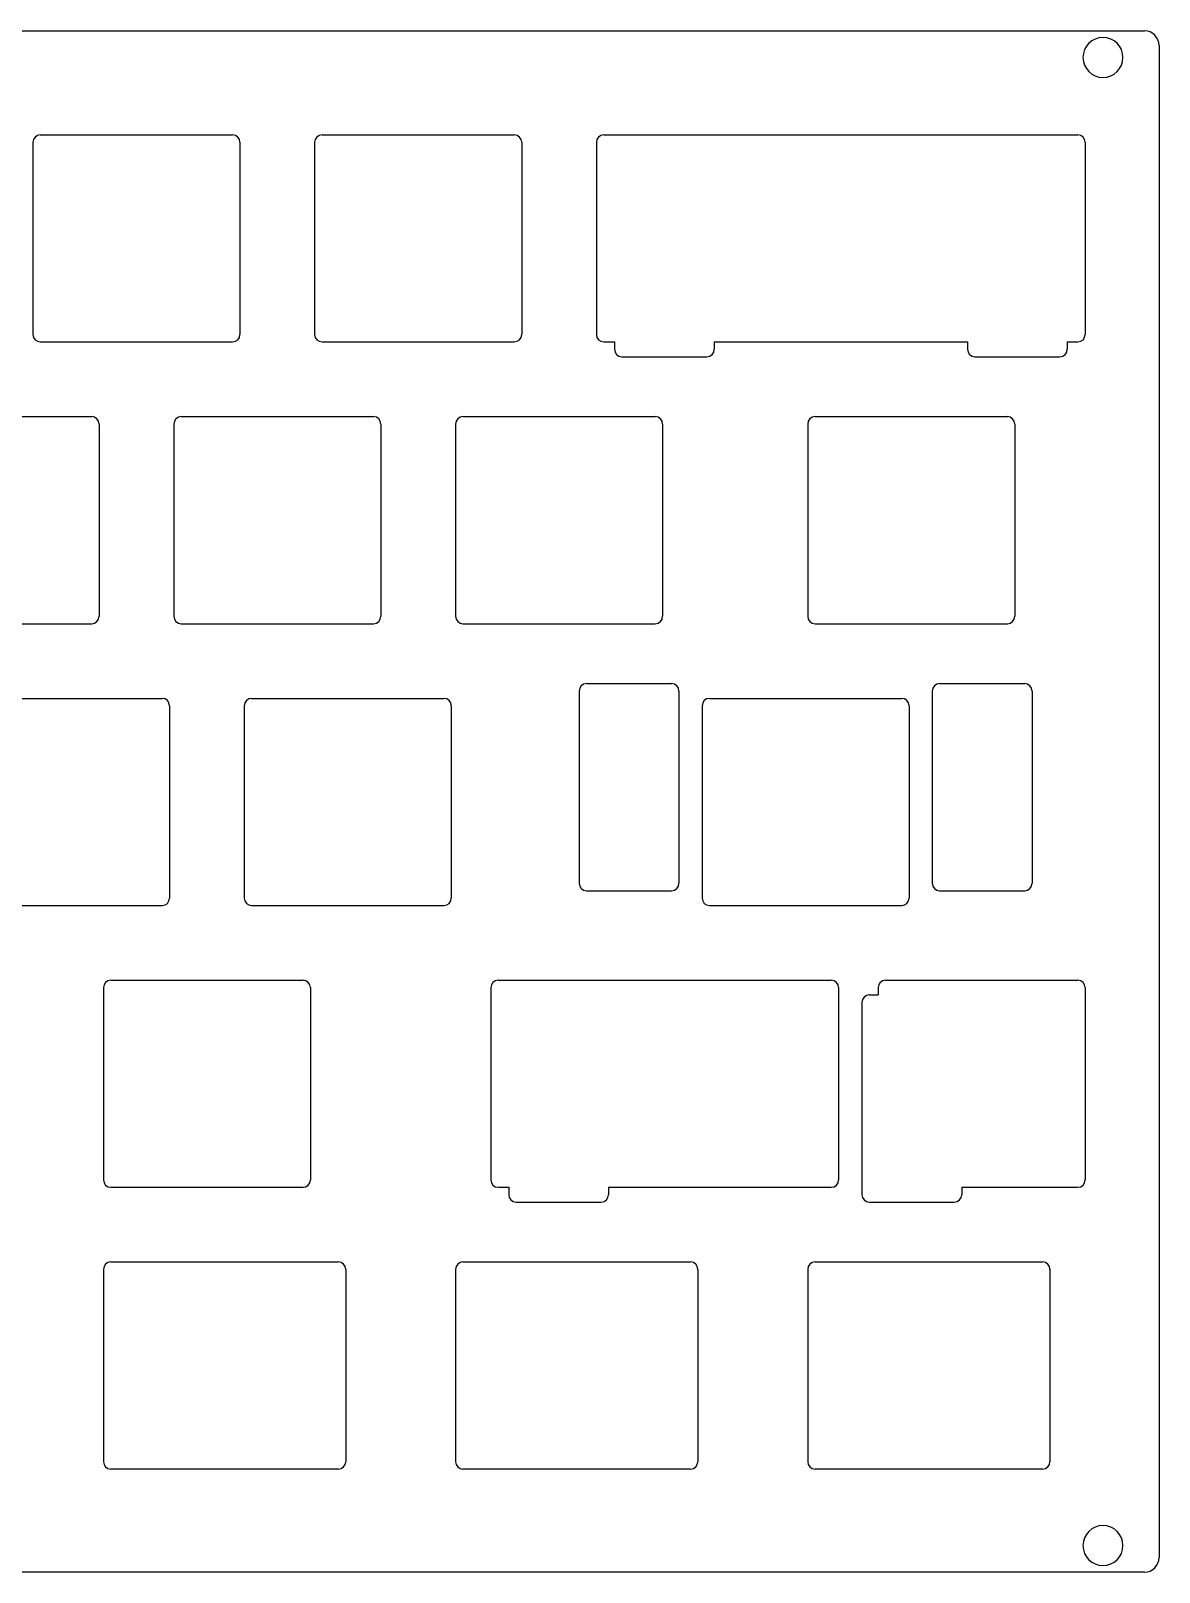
# Model space of a CAD drawing. Header units: inches. Extents: x 193 to 484, y 138 to 243.
# Drawn here: x 407.9 to 484.2, y 138.4 to 242.6 of the extents above; entities that cross this region are included whole.
import ezdxf

# ---------------------------------------------------------------- set-up
doc = ezdxf.new("R2010")
doc.units = ezdxf.units.IN
doc.header["$MEASUREMENT"] = 0

# ---------------------------------------------------------------- blocks, each defined once
blk = doc.blocks.new('block 2')
at = {"color": 7, "lineweight": 25, "true_color": 0xffffff}
blk.add_open_spline([(481.74, 240.8), (481.74, 241.55), (481.14, 242.15), (480.39, 242.15), (479.65, 242.15), (479.04, 241.55), (479.04, 240.8)], degree=3, knots=[0, 0, 0, 0, 1, 1, 1, 2, 2, 2, 2], dxfattribs=at)
blk = doc.blocks.new('block 4')
at = {"color": 7, "lineweight": 25, "true_color": 0xffffff}
blk.add_open_spline([(481.74, 140.2), (481.74, 140.95), (481.14, 141.55), (480.39, 141.55), (479.65, 141.55), (479.04, 140.95), (479.04, 140.2)], degree=3, knots=[0, 0, 0, 0, 1, 1, 1, 2, 2, 2, 2], dxfattribs=at)
blk = doc.blocks.new('block 9')
at = {"color": 7, "lineweight": 25, "true_color": 0xffffff}
blk.add_open_spline([(484.19, 241.6), (484.19, 242.15), (483.75, 242.6), (483.19, 242.6)], degree=3, dxfattribs=at)
blk = doc.blocks.new('block 10')
at = {"color": 7, "lineweight": 25, "true_color": 0xffffff}
blk.add_open_spline([(483.19, 138.4), (483.75, 138.4), (484.19, 138.85), (484.19, 139.4)], degree=3, dxfattribs=at)
blk = doc.blocks.new('block 14')
at = {"color": 7, "lineweight": 25, "true_color": 0xffffff}
blk.add_open_spline([(479.04, 240.8), (479.04, 240.05), (479.65, 239.45), (480.39, 239.45), (481.14, 239.45), (481.74, 240.05), (481.74, 240.8)], degree=3, knots=[0, 0, 0, 0, 1, 1, 1, 2, 2, 2, 2], dxfattribs=at)
blk = doc.blocks.new('block 15')
at = {"color": 7, "lineweight": 25, "true_color": 0xffffff}
blk.add_open_spline([(479.04, 140.2), (479.04, 139.45), (479.65, 138.85), (480.39, 138.85), (481.14, 138.85), (481.74, 139.45), (481.74, 140.2)], degree=3, knots=[0, 0, 0, 0, 1, 1, 1, 2, 2, 2, 2], dxfattribs=at)
blk = doc.blocks.new('block 19')
at = {"color": 7, "lineweight": 25, "true_color": 0xffffff}
blk.add_lwpolyline([(476.81, 158.9), (476.81, 145.9)], dxfattribs=at)
blk = doc.blocks.new('block 20')
at = {"color": 7, "lineweight": 25, "true_color": 0xffffff}
blk.add_lwpolyline([(484.19, 241.6), (484.19, 139.4)], dxfattribs=at)
blk = doc.blocks.new('block 21')
at = {"color": 7, "lineweight": 25, "true_color": 0xffffff}
blk.add_lwpolyline([(483.19, 138.4), (194.49, 138.4)], dxfattribs=at)
blk = doc.blocks.new('block 23')
at = {"color": 7, "lineweight": 25, "true_color": 0xffffff}
blk.add_lwpolyline([(194.49, 242.6), (483.19, 242.6)], dxfattribs=at)
blk = doc.blocks.new('block 112')
at = {"color": 7, "lineweight": 25, "true_color": 0xffffff}
blk.add_lwpolyline([(408.54, 235.57), (421.54, 235.57)], dxfattribs=at)
blk = doc.blocks.new('block 113')
at = {"color": 7, "lineweight": 25, "true_color": 0xffffff}
blk.add_lwpolyline([(408.54, 221.57), (421.54, 221.57)], dxfattribs=at)
blk = doc.blocks.new('block 114')
at = {"color": 7, "lineweight": 25, "true_color": 0xffffff}
blk.add_lwpolyline([(408.04, 235.07), (408.04, 222.07)], dxfattribs=at)
blk = doc.blocks.new('block 115')
at = {"color": 7, "lineweight": 25, "true_color": 0xffffff}
blk.add_lwpolyline([(422.04, 235.07), (422.04, 222.07)], dxfattribs=at)
blk = doc.blocks.new('block 116')
at = {"color": 7, "lineweight": 25, "true_color": 0xffffff}
blk.add_open_spline([(408.54, 235.57), (408.27, 235.57), (408.04, 235.34), (408.04, 235.07)], degree=3, dxfattribs=at)
blk = doc.blocks.new('block 117')
at = {"color": 7, "lineweight": 25, "true_color": 0xffffff}
blk.add_open_spline([(422.04, 235.07), (422.04, 235.34), (421.82, 235.57), (421.54, 235.57)], degree=3, dxfattribs=at)
blk = doc.blocks.new('block 118')
at = {"color": 7, "lineweight": 25, "true_color": 0xffffff}
blk.add_open_spline([(408.04, 222.07), (408.04, 221.79), (408.27, 221.57), (408.54, 221.57)], degree=3, dxfattribs=at)
blk = doc.blocks.new('block 119')
at = {"color": 7, "lineweight": 25, "true_color": 0xffffff}
blk.add_open_spline([(421.54, 221.57), (421.82, 221.57), (422.04, 221.79), (422.04, 222.07)], degree=3, dxfattribs=at)
blk = doc.blocks.new('block 120')
at = {"color": 7, "lineweight": 25, "true_color": 0xffffff}
blk.add_lwpolyline([(427.59, 235.57), (440.59, 235.57)], dxfattribs=at)
blk = doc.blocks.new('block 121')
at = {"color": 7, "lineweight": 25, "true_color": 0xffffff}
blk.add_lwpolyline([(427.59, 221.57), (440.59, 221.57)], dxfattribs=at)
blk = doc.blocks.new('block 122')
at = {"color": 7, "lineweight": 25, "true_color": 0xffffff}
blk.add_lwpolyline([(427.09, 235.07), (427.09, 222.07)], dxfattribs=at)
blk = doc.blocks.new('block 123')
at = {"color": 7, "lineweight": 25, "true_color": 0xffffff}
blk.add_lwpolyline([(441.09, 235.07), (441.09, 222.07)], dxfattribs=at)
blk = doc.blocks.new('block 124')
at = {"color": 7, "lineweight": 25, "true_color": 0xffffff}
blk.add_open_spline([(427.59, 235.57), (427.32, 235.57), (427.09, 235.34), (427.09, 235.07)], degree=3, dxfattribs=at)
blk = doc.blocks.new('block 125')
at = {"color": 7, "lineweight": 25, "true_color": 0xffffff}
blk.add_open_spline([(441.09, 235.07), (441.09, 235.34), (440.87, 235.57), (440.59, 235.57)], degree=3, dxfattribs=at)
blk = doc.blocks.new('block 126')
at = {"color": 7, "lineweight": 25, "true_color": 0xffffff}
blk.add_open_spline([(427.09, 222.07), (427.09, 221.79), (427.32, 221.57), (427.59, 221.57)], degree=3, dxfattribs=at)
blk = doc.blocks.new('block 127')
at = {"color": 7, "lineweight": 25, "true_color": 0xffffff}
blk.add_open_spline([(440.59, 221.57), (440.87, 221.57), (441.09, 221.79), (441.09, 222.07)], degree=3, dxfattribs=at)
blk = doc.blocks.new('block 128')
at = {"color": 7, "lineweight": 25, "true_color": 0xffffff}
blk.add_lwpolyline([(446.64, 235.57), (459.64, 235.57)], dxfattribs=at)
blk = doc.blocks.new('block 129')
at = {"color": 7, "lineweight": 25, "true_color": 0xffffff}
blk.add_lwpolyline([(446.64, 221.57), (447.36, 221.57)], dxfattribs=at)
blk = doc.blocks.new('block 130')
at = {"color": 7, "lineweight": 25, "true_color": 0xffffff}
blk.add_lwpolyline([(446.14, 235.07), (446.14, 222.07)], dxfattribs=at)
blk = doc.blocks.new('block 131')
at = {"color": 7, "lineweight": 25, "true_color": 0xffffff}
blk.add_open_spline([(446.64, 235.57), (446.37, 235.57), (446.14, 235.34), (446.14, 235.07)], degree=3, dxfattribs=at)
blk = doc.blocks.new('block 132')
at = {"color": 7, "lineweight": 25, "true_color": 0xffffff}
blk.add_open_spline([(446.14, 222.07), (446.14, 221.79), (446.37, 221.57), (446.64, 221.57)], degree=3, dxfattribs=at)
blk = doc.blocks.new('block 133')
at = {"color": 7, "lineweight": 25, "true_color": 0xffffff}
blk.add_lwpolyline([(456.17, 235.57), (469.17, 235.57)], dxfattribs=at)
blk = doc.blocks.new('block 134')
at = {"color": 7, "lineweight": 25, "true_color": 0xffffff}
blk.add_lwpolyline([(454.11, 221.57), (471.23, 221.57)], dxfattribs=at)
blk = doc.blocks.new('block 135')
at = {"color": 7, "lineweight": 25, "true_color": 0xffffff}
blk.add_lwpolyline([(471.73, 220.57), (477.48, 220.57)], dxfattribs=at)
blk = doc.blocks.new('block 136')
at = {"color": 7, "lineweight": 25, "true_color": 0xffffff}
blk.add_lwpolyline([(471.23, 221.57), (471.23, 221.07)], dxfattribs=at)
blk = doc.blocks.new('block 137')
at = {"color": 7, "lineweight": 25, "true_color": 0xffffff}
blk.add_lwpolyline([(477.98, 221.57), (477.98, 221.07)], dxfattribs=at)
blk = doc.blocks.new('block 138')
at = {"color": 7, "lineweight": 25, "true_color": 0xffffff}
blk.add_open_spline([(471.23, 221.07), (471.23, 220.79), (471.46, 220.57), (471.73, 220.57)], degree=3, dxfattribs=at)
blk = doc.blocks.new('block 139')
at = {"color": 7, "lineweight": 25, "true_color": 0xffffff}
blk.add_open_spline([(477.48, 220.57), (477.76, 220.57), (477.98, 220.79), (477.98, 221.07)], degree=3, dxfattribs=at)
blk = doc.blocks.new('block 140')
at = {"color": 7, "lineweight": 25, "true_color": 0xffffff}
blk.add_lwpolyline([(447.86, 220.57), (453.61, 220.57)], dxfattribs=at)
blk = doc.blocks.new('block 141')
at = {"color": 7, "lineweight": 25, "true_color": 0xffffff}
blk.add_lwpolyline([(447.36, 221.57), (447.36, 221.07)], dxfattribs=at)
blk = doc.blocks.new('block 142')
at = {"color": 7, "lineweight": 25, "true_color": 0xffffff}
blk.add_lwpolyline([(454.11, 221.57), (454.11, 221.07)], dxfattribs=at)
blk = doc.blocks.new('block 143')
at = {"color": 7, "lineweight": 25, "true_color": 0xffffff}
blk.add_open_spline([(447.36, 221.07), (447.36, 220.79), (447.58, 220.57), (447.86, 220.57)], degree=3, dxfattribs=at)
blk = doc.blocks.new('block 144')
at = {"color": 7, "lineweight": 25, "true_color": 0xffffff}
blk.add_open_spline([(453.61, 220.57), (453.88, 220.57), (454.11, 220.79), (454.11, 221.07)], degree=3, dxfattribs=at)
blk = doc.blocks.new('block 145')
at = {"color": 7, "lineweight": 25, "true_color": 0xffffff}
blk.add_lwpolyline([(465.69, 235.57), (478.69, 235.57)], dxfattribs=at)
blk = doc.blocks.new('block 146')
at = {"color": 7, "lineweight": 25, "true_color": 0xffffff}
blk.add_lwpolyline([(477.98, 221.57), (478.69, 221.57)], dxfattribs=at)
blk = doc.blocks.new('block 147')
at = {"color": 7, "lineweight": 25, "true_color": 0xffffff}
blk.add_lwpolyline([(479.19, 235.07), (479.19, 222.07)], dxfattribs=at)
blk = doc.blocks.new('block 148')
at = {"color": 7, "lineweight": 25, "true_color": 0xffffff}
blk.add_open_spline([(479.19, 235.07), (479.19, 235.34), (478.97, 235.57), (478.69, 235.57)], degree=3, dxfattribs=at)
blk = doc.blocks.new('block 149')
at = {"color": 7, "lineweight": 25, "true_color": 0xffffff}
blk.add_open_spline([(478.69, 221.57), (478.97, 221.57), (479.19, 221.79), (479.19, 222.07)], degree=3, dxfattribs=at)
blk = doc.blocks.new('block 230')
at = {"color": 7, "lineweight": 25, "true_color": 0xffffff}
blk.add_lwpolyline([(399.02, 216.52), (412.02, 216.52)], dxfattribs=at)
blk = doc.blocks.new('block 231')
at = {"color": 7, "lineweight": 25, "true_color": 0xffffff}
blk.add_lwpolyline([(399.02, 202.52), (412.02, 202.52)], dxfattribs=at)
blk = doc.blocks.new('block 233')
at = {"color": 7, "lineweight": 25, "true_color": 0xffffff}
blk.add_lwpolyline([(412.52, 216.02), (412.52, 203.02)], dxfattribs=at)
blk = doc.blocks.new('block 235')
at = {"color": 7, "lineweight": 25, "true_color": 0xffffff}
blk.add_open_spline([(412.52, 216.02), (412.52, 216.29), (412.29, 216.52), (412.02, 216.52)], degree=3, dxfattribs=at)
blk = doc.blocks.new('block 237')
at = {"color": 7, "lineweight": 25, "true_color": 0xffffff}
blk.add_open_spline([(412.02, 202.52), (412.29, 202.52), (412.52, 202.74), (412.52, 203.02)], degree=3, dxfattribs=at)
blk = doc.blocks.new('block 238')
at = {"color": 7, "lineweight": 25, "true_color": 0xffffff}
blk.add_lwpolyline([(418.07, 216.52), (431.07, 216.52)], dxfattribs=at)
blk = doc.blocks.new('block 239')
at = {"color": 7, "lineweight": 25, "true_color": 0xffffff}
blk.add_lwpolyline([(418.07, 202.52), (431.07, 202.52)], dxfattribs=at)
blk = doc.blocks.new('block 240')
at = {"color": 7, "lineweight": 25, "true_color": 0xffffff}
blk.add_lwpolyline([(417.57, 216.02), (417.57, 203.02)], dxfattribs=at)
blk = doc.blocks.new('block 241')
at = {"color": 7, "lineweight": 25, "true_color": 0xffffff}
blk.add_lwpolyline([(431.57, 216.02), (431.57, 203.02)], dxfattribs=at)
blk = doc.blocks.new('block 242')
at = {"color": 7, "lineweight": 25, "true_color": 0xffffff}
blk.add_open_spline([(418.07, 216.52), (417.79, 216.52), (417.57, 216.29), (417.57, 216.02)], degree=3, dxfattribs=at)
blk = doc.blocks.new('block 243')
at = {"color": 7, "lineweight": 25, "true_color": 0xffffff}
blk.add_open_spline([(431.57, 216.02), (431.57, 216.29), (431.34, 216.52), (431.07, 216.52)], degree=3, dxfattribs=at)
blk = doc.blocks.new('block 244')
at = {"color": 7, "lineweight": 25, "true_color": 0xffffff}
blk.add_open_spline([(417.57, 203.02), (417.57, 202.74), (417.79, 202.52), (418.07, 202.52)], degree=3, dxfattribs=at)
blk = doc.blocks.new('block 245')
at = {"color": 7, "lineweight": 25, "true_color": 0xffffff}
blk.add_open_spline([(431.07, 202.52), (431.34, 202.52), (431.57, 202.74), (431.57, 203.02)], degree=3, dxfattribs=at)
blk = doc.blocks.new('block 246')
at = {"color": 7, "lineweight": 25, "true_color": 0xffffff}
blk.add_lwpolyline([(437.12, 216.52), (450.12, 216.52)], dxfattribs=at)
blk = doc.blocks.new('block 247')
at = {"color": 7, "lineweight": 25, "true_color": 0xffffff}
blk.add_lwpolyline([(437.12, 202.52), (450.12, 202.52)], dxfattribs=at)
blk = doc.blocks.new('block 248')
at = {"color": 7, "lineweight": 25, "true_color": 0xffffff}
blk.add_lwpolyline([(436.62, 216.02), (436.62, 203.02)], dxfattribs=at)
blk = doc.blocks.new('block 249')
at = {"color": 7, "lineweight": 25, "true_color": 0xffffff}
blk.add_lwpolyline([(450.62, 216.02), (450.62, 203.02)], dxfattribs=at)
blk = doc.blocks.new('block 250')
at = {"color": 7, "lineweight": 25, "true_color": 0xffffff}
blk.add_open_spline([(437.12, 216.52), (436.84, 216.52), (436.62, 216.29), (436.62, 216.02)], degree=3, dxfattribs=at)
blk = doc.blocks.new('block 251')
at = {"color": 7, "lineweight": 25, "true_color": 0xffffff}
blk.add_open_spline([(450.62, 216.02), (450.62, 216.29), (450.39, 216.52), (450.12, 216.52)], degree=3, dxfattribs=at)
blk = doc.blocks.new('block 252')
at = {"color": 7, "lineweight": 25, "true_color": 0xffffff}
blk.add_open_spline([(436.62, 203.02), (436.62, 202.74), (436.84, 202.52), (437.12, 202.52)], degree=3, dxfattribs=at)
blk = doc.blocks.new('block 253')
at = {"color": 7, "lineweight": 25, "true_color": 0xffffff}
blk.add_open_spline([(450.12, 202.52), (450.39, 202.52), (450.62, 202.74), (450.62, 203.02)], degree=3, dxfattribs=at)
blk = doc.blocks.new('block 254')
at = {"color": 7, "lineweight": 25, "true_color": 0xffffff}
blk.add_lwpolyline([(460.93, 216.52), (473.93, 216.52)], dxfattribs=at)
blk = doc.blocks.new('block 255')
at = {"color": 7, "lineweight": 25, "true_color": 0xffffff}
blk.add_lwpolyline([(460.93, 202.52), (473.93, 202.52)], dxfattribs=at)
blk = doc.blocks.new('block 256')
at = {"color": 7, "lineweight": 25, "true_color": 0xffffff}
blk.add_lwpolyline([(460.43, 216.02), (460.43, 203.02)], dxfattribs=at)
blk = doc.blocks.new('block 257')
at = {"color": 7, "lineweight": 25, "true_color": 0xffffff}
blk.add_lwpolyline([(474.43, 216.02), (474.43, 203.02)], dxfattribs=at)
blk = doc.blocks.new('block 258')
at = {"color": 7, "lineweight": 25, "true_color": 0xffffff}
blk.add_open_spline([(460.93, 216.52), (460.65, 216.52), (460.43, 216.29), (460.43, 216.02)], degree=3, dxfattribs=at)
blk = doc.blocks.new('block 259')
at = {"color": 7, "lineweight": 25, "true_color": 0xffffff}
blk.add_open_spline([(474.43, 216.02), (474.43, 216.29), (474.21, 216.52), (473.93, 216.52)], degree=3, dxfattribs=at)
blk = doc.blocks.new('block 260')
at = {"color": 7, "lineweight": 25, "true_color": 0xffffff}
blk.add_open_spline([(460.43, 203.02), (460.43, 202.74), (460.65, 202.52), (460.93, 202.52)], degree=3, dxfattribs=at)
blk = doc.blocks.new('block 261')
at = {"color": 7, "lineweight": 25, "true_color": 0xffffff}
blk.add_open_spline([(473.93, 202.52), (474.21, 202.52), (474.43, 202.74), (474.43, 203.02)], degree=3, dxfattribs=at)
blk = doc.blocks.new('block 340')
at = {"color": 7, "lineweight": 25, "true_color": 0xffffff}
blk.add_lwpolyline([(403.78, 197.47), (416.78, 197.47)], dxfattribs=at)
blk = doc.blocks.new('block 341')
at = {"color": 7, "lineweight": 25, "true_color": 0xffffff}
blk.add_lwpolyline([(403.78, 183.47), (416.78, 183.47)], dxfattribs=at)
blk = doc.blocks.new('block 343')
at = {"color": 7, "lineweight": 25, "true_color": 0xffffff}
blk.add_lwpolyline([(417.28, 196.97), (417.28, 183.97)], dxfattribs=at)
blk = doc.blocks.new('block 345')
at = {"color": 7, "lineweight": 25, "true_color": 0xffffff}
blk.add_open_spline([(417.28, 196.97), (417.28, 197.24), (417.06, 197.47), (416.78, 197.47)], degree=3, dxfattribs=at)
blk = doc.blocks.new('block 347')
at = {"color": 7, "lineweight": 25, "true_color": 0xffffff}
blk.add_open_spline([(416.78, 183.47), (417.06, 183.47), (417.28, 183.69), (417.28, 183.97)], degree=3, dxfattribs=at)
blk = doc.blocks.new('block 348')
at = {"color": 7, "lineweight": 25, "true_color": 0xffffff}
blk.add_lwpolyline([(422.83, 197.47), (435.83, 197.47)], dxfattribs=at)
blk = doc.blocks.new('block 349')
at = {"color": 7, "lineweight": 25, "true_color": 0xffffff}
blk.add_lwpolyline([(422.83, 183.47), (435.83, 183.47)], dxfattribs=at)
blk = doc.blocks.new('block 350')
at = {"color": 7, "lineweight": 25, "true_color": 0xffffff}
blk.add_lwpolyline([(422.33, 196.97), (422.33, 183.97)], dxfattribs=at)
blk = doc.blocks.new('block 351')
at = {"color": 7, "lineweight": 25, "true_color": 0xffffff}
blk.add_lwpolyline([(436.33, 196.97), (436.33, 183.97)], dxfattribs=at)
blk = doc.blocks.new('block 352')
at = {"color": 7, "lineweight": 25, "true_color": 0xffffff}
blk.add_open_spline([(422.83, 197.47), (422.55, 197.47), (422.33, 197.24), (422.33, 196.97)], degree=3, dxfattribs=at)
blk = doc.blocks.new('block 353')
at = {"color": 7, "lineweight": 25, "true_color": 0xffffff}
blk.add_open_spline([(436.33, 196.97), (436.33, 197.24), (436.11, 197.47), (435.83, 197.47)], degree=3, dxfattribs=at)
blk = doc.blocks.new('block 354')
at = {"color": 7, "lineweight": 25, "true_color": 0xffffff}
blk.add_open_spline([(422.33, 183.97), (422.33, 183.69), (422.55, 183.47), (422.83, 183.47)], degree=3, dxfattribs=at)
blk = doc.blocks.new('block 355')
at = {"color": 7, "lineweight": 25, "true_color": 0xffffff}
blk.add_open_spline([(435.83, 183.47), (436.11, 183.47), (436.33, 183.69), (436.33, 183.97)], degree=3, dxfattribs=at)
blk = doc.blocks.new('block 356')
at = {"color": 7, "lineweight": 25, "true_color": 0xffffff}
blk.add_lwpolyline([(453.79, 197.47), (466.79, 197.47)], dxfattribs=at)
blk = doc.blocks.new('block 357')
at = {"color": 7, "lineweight": 25, "true_color": 0xffffff}
blk.add_lwpolyline([(453.79, 183.47), (466.79, 183.47)], dxfattribs=at)
blk = doc.blocks.new('block 358')
at = {"color": 7, "lineweight": 25, "true_color": 0xffffff}
blk.add_lwpolyline([(453.29, 196.97), (453.29, 183.97)], dxfattribs=at)
blk = doc.blocks.new('block 359')
at = {"color": 7, "lineweight": 25, "true_color": 0xffffff}
blk.add_lwpolyline([(467.29, 196.97), (467.29, 183.97)], dxfattribs=at)
blk = doc.blocks.new('block 360')
at = {"color": 7, "lineweight": 25, "true_color": 0xffffff}
blk.add_open_spline([(453.79, 197.47), (453.51, 197.47), (453.29, 197.24), (453.29, 196.97)], degree=3, dxfattribs=at)
blk = doc.blocks.new('block 361')
at = {"color": 7, "lineweight": 25, "true_color": 0xffffff}
blk.add_open_spline([(467.29, 196.97), (467.29, 197.24), (467.06, 197.47), (466.79, 197.47)], degree=3, dxfattribs=at)
blk = doc.blocks.new('block 362')
at = {"color": 7, "lineweight": 25, "true_color": 0xffffff}
blk.add_open_spline([(453.29, 183.97), (453.29, 183.69), (453.51, 183.47), (453.79, 183.47)], degree=3, dxfattribs=at)
blk = doc.blocks.new('block 363')
at = {"color": 7, "lineweight": 25, "true_color": 0xffffff}
blk.add_open_spline([(466.79, 183.47), (467.06, 183.47), (467.29, 183.69), (467.29, 183.97)], degree=3, dxfattribs=at)
blk = doc.blocks.new('block 364')
at = {"color": 7, "lineweight": 25, "true_color": 0xffffff}
blk.add_lwpolyline([(469.35, 198.47), (475.1, 198.47)], dxfattribs=at)
blk = doc.blocks.new('block 365')
at = {"color": 7, "lineweight": 25, "true_color": 0xffffff}
blk.add_lwpolyline([(469.35, 184.47), (475.1, 184.47)], dxfattribs=at)
blk = doc.blocks.new('block 366')
at = {"color": 7, "lineweight": 25, "true_color": 0xffffff}
blk.add_lwpolyline([(468.85, 197.97), (468.85, 184.97)], dxfattribs=at)
blk = doc.blocks.new('block 367')
at = {"color": 7, "lineweight": 25, "true_color": 0xffffff}
blk.add_lwpolyline([(475.6, 197.97), (475.6, 184.97)], dxfattribs=at)
blk = doc.blocks.new('block 368')
at = {"color": 7, "lineweight": 25, "true_color": 0xffffff}
blk.add_open_spline([(469.35, 198.47), (469.07, 198.47), (468.85, 198.24), (468.85, 197.97)], degree=3, dxfattribs=at)
blk = doc.blocks.new('block 369')
at = {"color": 7, "lineweight": 25, "true_color": 0xffffff}
blk.add_open_spline([(475.6, 197.97), (475.6, 198.24), (475.38, 198.47), (475.1, 198.47)], degree=3, dxfattribs=at)
blk = doc.blocks.new('block 370')
at = {"color": 7, "lineweight": 25, "true_color": 0xffffff}
blk.add_open_spline([(468.85, 184.97), (468.85, 184.69), (469.07, 184.47), (469.35, 184.47)], degree=3, dxfattribs=at)
blk = doc.blocks.new('block 371')
at = {"color": 7, "lineweight": 25, "true_color": 0xffffff}
blk.add_open_spline([(475.1, 184.47), (475.38, 184.47), (475.6, 184.69), (475.6, 184.97)], degree=3, dxfattribs=at)
blk = doc.blocks.new('block 372')
at = {"color": 7, "lineweight": 25, "true_color": 0xffffff}
blk.add_lwpolyline([(445.47, 198.47), (451.22, 198.47)], dxfattribs=at)
blk = doc.blocks.new('block 373')
at = {"color": 7, "lineweight": 25, "true_color": 0xffffff}
blk.add_lwpolyline([(445.47, 184.47), (451.22, 184.47)], dxfattribs=at)
blk = doc.blocks.new('block 374')
at = {"color": 7, "lineweight": 25, "true_color": 0xffffff}
blk.add_lwpolyline([(444.97, 197.97), (444.97, 184.97)], dxfattribs=at)
blk = doc.blocks.new('block 375')
at = {"color": 7, "lineweight": 25, "true_color": 0xffffff}
blk.add_lwpolyline([(451.72, 197.97), (451.72, 184.97)], dxfattribs=at)
blk = doc.blocks.new('block 376')
at = {"color": 7, "lineweight": 25, "true_color": 0xffffff}
blk.add_open_spline([(445.47, 198.47), (445.2, 198.47), (444.97, 198.24), (444.97, 197.97)], degree=3, dxfattribs=at)
blk = doc.blocks.new('block 377')
at = {"color": 7, "lineweight": 25, "true_color": 0xffffff}
blk.add_open_spline([(451.72, 197.97), (451.72, 198.24), (451.5, 198.47), (451.22, 198.47)], degree=3, dxfattribs=at)
blk = doc.blocks.new('block 378')
at = {"color": 7, "lineweight": 25, "true_color": 0xffffff}
blk.add_open_spline([(444.97, 184.97), (444.97, 184.69), (445.2, 184.47), (445.47, 184.47)], degree=3, dxfattribs=at)
blk = doc.blocks.new('block 379')
at = {"color": 7, "lineweight": 25, "true_color": 0xffffff}
blk.add_open_spline([(451.22, 184.47), (451.5, 184.47), (451.72, 184.69), (451.72, 184.97)], degree=3, dxfattribs=at)
blk = doc.blocks.new('block 464')
at = {"color": 7, "lineweight": 25, "true_color": 0xffffff}
blk.add_lwpolyline([(413.31, 178.42), (426.31, 178.42)], dxfattribs=at)
blk = doc.blocks.new('block 465')
at = {"color": 7, "lineweight": 25, "true_color": 0xffffff}
blk.add_lwpolyline([(413.31, 164.42), (426.31, 164.42)], dxfattribs=at)
blk = doc.blocks.new('block 466')
at = {"color": 7, "lineweight": 25, "true_color": 0xffffff}
blk.add_lwpolyline([(412.81, 177.92), (412.81, 164.92)], dxfattribs=at)
blk = doc.blocks.new('block 467')
at = {"color": 7, "lineweight": 25, "true_color": 0xffffff}
blk.add_lwpolyline([(426.81, 177.92), (426.81, 164.92)], dxfattribs=at)
blk = doc.blocks.new('block 468')
at = {"color": 7, "lineweight": 25, "true_color": 0xffffff}
blk.add_open_spline([(413.31, 178.42), (413.03, 178.42), (412.81, 178.19), (412.81, 177.92)], degree=3, dxfattribs=at)
blk = doc.blocks.new('block 469')
at = {"color": 7, "lineweight": 25, "true_color": 0xffffff}
blk.add_open_spline([(426.81, 177.92), (426.81, 178.19), (426.58, 178.42), (426.31, 178.42)], degree=3, dxfattribs=at)
blk = doc.blocks.new('block 470')
at = {"color": 7, "lineweight": 25, "true_color": 0xffffff}
blk.add_open_spline([(412.81, 164.92), (412.81, 164.64), (413.03, 164.42), (413.31, 164.42)], degree=3, dxfattribs=at)
blk = doc.blocks.new('block 471')
at = {"color": 7, "lineweight": 25, "true_color": 0xffffff}
blk.add_open_spline([(426.31, 164.42), (426.58, 164.42), (426.81, 164.64), (426.81, 164.92)], degree=3, dxfattribs=at)
blk = doc.blocks.new('block 472')
at = {"color": 7, "lineweight": 25, "true_color": 0xffffff}
blk.add_lwpolyline([(439.5, 178.42), (462.02, 178.42)], dxfattribs=at)
blk = doc.blocks.new('block 473')
at = {"color": 7, "lineweight": 25, "true_color": 0xffffff}
blk.add_lwpolyline([(446.96, 164.42), (462.02, 164.42)], dxfattribs=at)
blk = doc.blocks.new('block 474')
at = {"color": 7, "lineweight": 25, "true_color": 0xffffff}
blk.add_lwpolyline([(462.52, 177.92), (462.52, 164.92)], dxfattribs=at)
blk = doc.blocks.new('block 475')
at = {"color": 7, "lineweight": 25, "true_color": 0xffffff}
blk.add_open_spline([(462.52, 177.92), (462.52, 178.19), (462.3, 178.42), (462.02, 178.42)], degree=3, dxfattribs=at)
blk = doc.blocks.new('block 476')
at = {"color": 7, "lineweight": 25, "true_color": 0xffffff}
blk.add_open_spline([(462.02, 164.42), (462.3, 164.42), (462.52, 164.64), (462.52, 164.92)], degree=3, dxfattribs=at)
blk = doc.blocks.new('block 477')
at = {"color": 7, "lineweight": 25, "true_color": 0xffffff}
blk.add_lwpolyline([(464.59, 177.42), (465.19, 177.42)], dxfattribs=at)
blk = doc.blocks.new('block 478')
at = {"color": 7, "lineweight": 25, "true_color": 0xffffff}
blk.add_lwpolyline([(464.59, 163.42), (470.34, 163.42)], dxfattribs=at)
blk = doc.blocks.new('block 479')
at = {"color": 7, "lineweight": 25, "true_color": 0xffffff}
blk.add_lwpolyline([(464.09, 176.92), (464.09, 163.92)], dxfattribs=at)
blk = doc.blocks.new('block 480')
at = {"color": 7, "lineweight": 25, "true_color": 0xffffff}
blk.add_lwpolyline([(470.84, 164.42), (470.84, 163.92)], dxfattribs=at)
blk = doc.blocks.new('block 481')
at = {"color": 7, "lineweight": 25, "true_color": 0xffffff}
blk.add_open_spline([(464.59, 177.42), (464.31, 177.42), (464.09, 177.19), (464.09, 176.92)], degree=3, dxfattribs=at)
blk = doc.blocks.new('block 482')
at = {"color": 7, "lineweight": 25, "true_color": 0xffffff}
blk.add_open_spline([(464.09, 163.92), (464.09, 163.64), (464.31, 163.42), (464.59, 163.42)], degree=3, dxfattribs=at)
blk = doc.blocks.new('block 483')
at = {"color": 7, "lineweight": 25, "true_color": 0xffffff}
blk.add_open_spline([(470.34, 163.42), (470.61, 163.42), (470.84, 163.64), (470.84, 163.92)], degree=3, dxfattribs=at)
blk = doc.blocks.new('block 484')
at = {"color": 7, "lineweight": 25, "true_color": 0xffffff}
blk.add_lwpolyline([(440.71, 163.42), (446.46, 163.42)], dxfattribs=at)
blk = doc.blocks.new('block 485')
at = {"color": 7, "lineweight": 25, "true_color": 0xffffff}
blk.add_lwpolyline([(440.21, 164.42), (440.21, 163.92)], dxfattribs=at)
blk = doc.blocks.new('block 486')
at = {"color": 7, "lineweight": 25, "true_color": 0xffffff}
blk.add_lwpolyline([(446.96, 164.42), (446.96, 163.92)], dxfattribs=at)
blk = doc.blocks.new('block 487')
at = {"color": 7, "lineweight": 25, "true_color": 0xffffff}
blk.add_open_spline([(440.21, 163.92), (440.21, 163.64), (440.44, 163.42), (440.71, 163.42)], degree=3, dxfattribs=at)
blk = doc.blocks.new('block 488')
at = {"color": 7, "lineweight": 25, "true_color": 0xffffff}
blk.add_open_spline([(446.46, 163.42), (446.74, 163.42), (446.96, 163.64), (446.96, 163.92)], degree=3, dxfattribs=at)
blk = doc.blocks.new('block 489')
at = {"color": 7, "lineweight": 25, "true_color": 0xffffff}
blk.add_lwpolyline([(439.5, 164.42), (440.21, 164.42)], dxfattribs=at)
blk = doc.blocks.new('block 490')
at = {"color": 7, "lineweight": 25, "true_color": 0xffffff}
blk.add_lwpolyline([(439, 177.92), (439, 164.92)], dxfattribs=at)
blk = doc.blocks.new('block 491')
at = {"color": 7, "lineweight": 25, "true_color": 0xffffff}
blk.add_open_spline([(439.5, 178.42), (439.22, 178.42), (439, 178.19), (439, 177.92)], degree=3, dxfattribs=at)
blk = doc.blocks.new('block 492')
at = {"color": 7, "lineweight": 25, "true_color": 0xffffff}
blk.add_open_spline([(439, 164.92), (439, 164.64), (439.22, 164.42), (439.5, 164.42)], degree=3, dxfattribs=at)
blk = doc.blocks.new('block 493')
at = {"color": 7, "lineweight": 25, "true_color": 0xffffff}
blk.add_lwpolyline([(465.69, 178.42), (478.69, 178.42)], dxfattribs=at)
blk = doc.blocks.new('block 494')
at = {"color": 7, "lineweight": 25, "true_color": 0xffffff}
blk.add_lwpolyline([(470.84, 164.42), (478.69, 164.42)], dxfattribs=at)
blk = doc.blocks.new('block 495')
at = {"color": 7, "lineweight": 25, "true_color": 0xffffff}
blk.add_lwpolyline([(465.19, 177.92), (465.19, 177.42)], dxfattribs=at)
blk = doc.blocks.new('block 496')
at = {"color": 7, "lineweight": 25, "true_color": 0xffffff}
blk.add_lwpolyline([(479.19, 177.92), (479.19, 164.92)], dxfattribs=at)
blk = doc.blocks.new('block 497')
at = {"color": 7, "lineweight": 25, "true_color": 0xffffff}
blk.add_open_spline([(465.69, 178.42), (465.42, 178.42), (465.19, 178.19), (465.19, 177.92)], degree=3, dxfattribs=at)
blk = doc.blocks.new('block 498')
at = {"color": 7, "lineweight": 25, "true_color": 0xffffff}
blk.add_open_spline([(479.19, 177.92), (479.19, 178.19), (478.97, 178.42), (478.69, 178.42)], degree=3, dxfattribs=at)
blk = doc.blocks.new('block 499')
at = {"color": 7, "lineweight": 25, "true_color": 0xffffff}
blk.add_open_spline([(478.69, 164.42), (478.97, 164.42), (479.19, 164.64), (479.19, 164.92)], degree=3, dxfattribs=at)
blk = doc.blocks.new('block 589')
at = {"color": 7, "lineweight": 25, "true_color": 0xffffff}
blk.add_lwpolyline([(412.81, 158.87), (412.81, 145.87)], dxfattribs=at)
blk = doc.blocks.new('block 590')
at = {"color": 7, "lineweight": 25, "true_color": 0xffffff}
blk.add_open_spline([(413.31, 159.37), (413.03, 159.37), (412.81, 159.14), (412.81, 158.87)], degree=3, dxfattribs=at)
blk = doc.blocks.new('block 591')
at = {"color": 7, "lineweight": 25, "true_color": 0xffffff}
blk.add_open_spline([(412.81, 145.87), (412.81, 145.59), (413.03, 145.37), (413.31, 145.37)], degree=3, dxfattribs=at)
blk = doc.blocks.new('block 592')
at = {"color": 7, "lineweight": 25, "true_color": 0xffffff}
blk.add_lwpolyline([(429.19, 158.87), (429.19, 145.87)], dxfattribs=at)
blk = doc.blocks.new('block 593')
at = {"color": 7, "lineweight": 25, "true_color": 0xffffff}
blk.add_open_spline([(429.19, 158.87), (429.19, 159.14), (428.96, 159.37), (428.69, 159.37)], degree=3, dxfattribs=at)
blk = doc.blocks.new('block 594')
at = {"color": 7, "lineweight": 25, "true_color": 0xffffff}
blk.add_open_spline([(428.69, 145.37), (428.96, 145.37), (429.19, 145.59), (429.19, 145.87)], degree=3, dxfattribs=at)
blk = doc.blocks.new('block 595')
at = {"color": 7, "lineweight": 25, "true_color": 0xffffff}
blk.add_lwpolyline([(453, 158.87), (453, 145.87)], dxfattribs=at)
blk = doc.blocks.new('block 596')
at = {"color": 7, "lineweight": 25, "true_color": 0xffffff}
blk.add_open_spline([(453, 158.87), (453, 159.14), (452.78, 159.37), (452.5, 159.37)], degree=3, dxfattribs=at)
blk = doc.blocks.new('block 597')
at = {"color": 7, "lineweight": 25, "true_color": 0xffffff}
blk.add_open_spline([(452.5, 145.37), (452.78, 145.37), (453, 145.59), (453, 145.87)], degree=3, dxfattribs=at)
blk = doc.blocks.new('block 598')
at = {"color": 7, "lineweight": 25, "true_color": 0xffffff}
blk.add_lwpolyline([(436.62, 158.87), (436.62, 145.87)], dxfattribs=at)
blk = doc.blocks.new('block 599')
at = {"color": 7, "lineweight": 25, "true_color": 0xffffff}
blk.add_open_spline([(437.12, 159.37), (436.84, 159.37), (436.62, 159.14), (436.62, 158.87)], degree=3, dxfattribs=at)
blk = doc.blocks.new('block 600')
at = {"color": 7, "lineweight": 25, "true_color": 0xffffff}
blk.add_open_spline([(436.62, 145.87), (436.62, 145.59), (436.84, 145.37), (437.12, 145.37)], degree=3, dxfattribs=at)
blk = doc.blocks.new('block 601')
at = {"color": 7, "lineweight": 25, "true_color": 0xffffff}
blk.add_lwpolyline([(460.43, 158.87), (460.43, 145.87)], dxfattribs=at)
blk = doc.blocks.new('block 602')
at = {"color": 7, "lineweight": 25, "true_color": 0xffffff}
blk.add_open_spline([(460.93, 159.37), (460.65, 159.37), (460.43, 159.14), (460.43, 158.87)], degree=3, dxfattribs=at)
blk = doc.blocks.new('block 603')
at = {"color": 7, "lineweight": 25, "true_color": 0xffffff}
blk.add_open_spline([(460.43, 145.87), (460.43, 145.59), (460.65, 145.37), (460.93, 145.37)], degree=3, dxfattribs=at)
blk = doc.blocks.new('block 604')
at = {"color": 7, "lineweight": 25, "true_color": 0xffffff}
blk.add_lwpolyline([(476.81, 158.87), (476.81, 145.87)], dxfattribs=at)
blk = doc.blocks.new('block 605')
at = {"color": 7, "lineweight": 25, "true_color": 0xffffff}
blk.add_open_spline([(476.81, 158.87), (476.81, 159.14), (476.59, 159.37), (476.31, 159.37)], degree=3, dxfattribs=at)
blk = doc.blocks.new('block 606')
at = {"color": 7, "lineweight": 25, "true_color": 0xffffff}
blk.add_open_spline([(476.31, 145.37), (476.59, 145.37), (476.81, 145.59), (476.81, 145.87)], degree=3, dxfattribs=at)
blk = doc.blocks.new('block 623')
at = {"color": 7, "lineweight": 25, "true_color": 0xffffff}
blk.add_lwpolyline([(413.31, 159.37), (428.69, 159.37)], dxfattribs=at)
blk = doc.blocks.new('block 624')
at = {"color": 7, "lineweight": 25, "true_color": 0xffffff}
blk.add_lwpolyline([(428.69, 145.37), (413.31, 145.37)], dxfattribs=at)
blk = doc.blocks.new('block 625')
at = {"color": 7, "lineweight": 25, "true_color": 0xffffff}
blk.add_lwpolyline([(437.12, 159.37), (452.5, 159.37)], dxfattribs=at)
blk = doc.blocks.new('block 626')
at = {"color": 7, "lineweight": 25, "true_color": 0xffffff}
blk.add_lwpolyline([(452.5, 145.37), (437.12, 145.37)], dxfattribs=at)
blk = doc.blocks.new('block 627')
at = {"color": 7, "lineweight": 25, "true_color": 0xffffff}
blk.add_lwpolyline([(460.93, 159.37), (476.31, 159.37)], dxfattribs=at)
blk = doc.blocks.new('block 628')
at = {"color": 7, "lineweight": 25, "true_color": 0xffffff}
blk.add_lwpolyline([(476.31, 145.37), (460.93, 145.37)], dxfattribs=at)

msp = doc.modelspace()

# ---------------------------------------------------------------- block references
for name in ['block 23', 'block 2', 'block 9', 'block 14', 'block 20', 'block 116', 'block 112', 'block 117', 'block 124', 'block 120', 'block 125', 'block 131', 'block 128', 'block 133', 'block 145', 'block 148', 'block 114', 'block 115', 'block 122', 'block 123', 'block 130', 'block 147', 'block 118', 'block 119', 'block 126', 'block 127', 'block 132', 'block 149', 'block 113', 'block 121', 'block 129', 'block 141', 'block 143', 'block 144', 'block 134', 'block 142', 'block 136', 'block 138', 'block 139', 'block 137', 'block 146', 'block 140', 'block 135', 'block 230', 'block 235', 'block 233', 'block 242', 'block 240', 'block 238', 'block 243', 'block 241', 'block 250', 'block 248', 'block 246', 'block 251', 'block 249', 'block 258', 'block 256', 'block 254', 'block 259', 'block 257', 'block 231', 'block 237', 'block 244', 'block 239', 'block 245', 'block 252', 'block 247', 'block 253', 'block 260', 'block 255', 'block 261', 'block 376', 'block 372', 'block 377', 'block 368', 'block 364', 'block 369', 'block 340', 'block 345', 'block 343', 'block 352', 'block 350', 'block 348', 'block 353', 'block 351', 'block 374', 'block 375', 'block 360', 'block 358', 'block 356', 'block 361', 'block 359', 'block 366', 'block 367', 'block 378', 'block 373', 'block 379', 'block 370', 'block 365', 'block 371', 'block 341', 'block 347', 'block 354', 'block 349', 'block 355', 'block 362', 'block 357', 'block 363', 'block 468', 'block 464', 'block 469', 'block 491', 'block 472', 'block 475', 'block 497', 'block 493', 'block 498', 'block 466', 'block 467', 'block 490', 'block 474', 'block 481', 'block 477', 'block 495', 'block 496', 'block 479', 'block 470', 'block 471', 'block 492', 'block 476', 'block 499', 'block 465', 'block 489', 'block 485', 'block 487', 'block 488', 'block 473', 'block 486', 'block 482', 'block 483', 'block 480', 'block 494', 'block 484', 'block 478', 'block 590', 'block 589', 'block 623', 'block 593', 'block 592', 'block 599', 'block 598', 'block 625', 'block 596', 'block 595', 'block 602', 'block 601', 'block 627', 'block 605', 'block 19', 'block 604', 'block 591', 'block 624', 'block 594', 'block 600', 'block 626', 'block 597', 'block 603', 'block 628', 'block 606', 'block 4', 'block 15', 'block 10', 'block 21']:
    msp.add_blockref(name, (0, 0))

doc.saveas('drawing.dxf')
